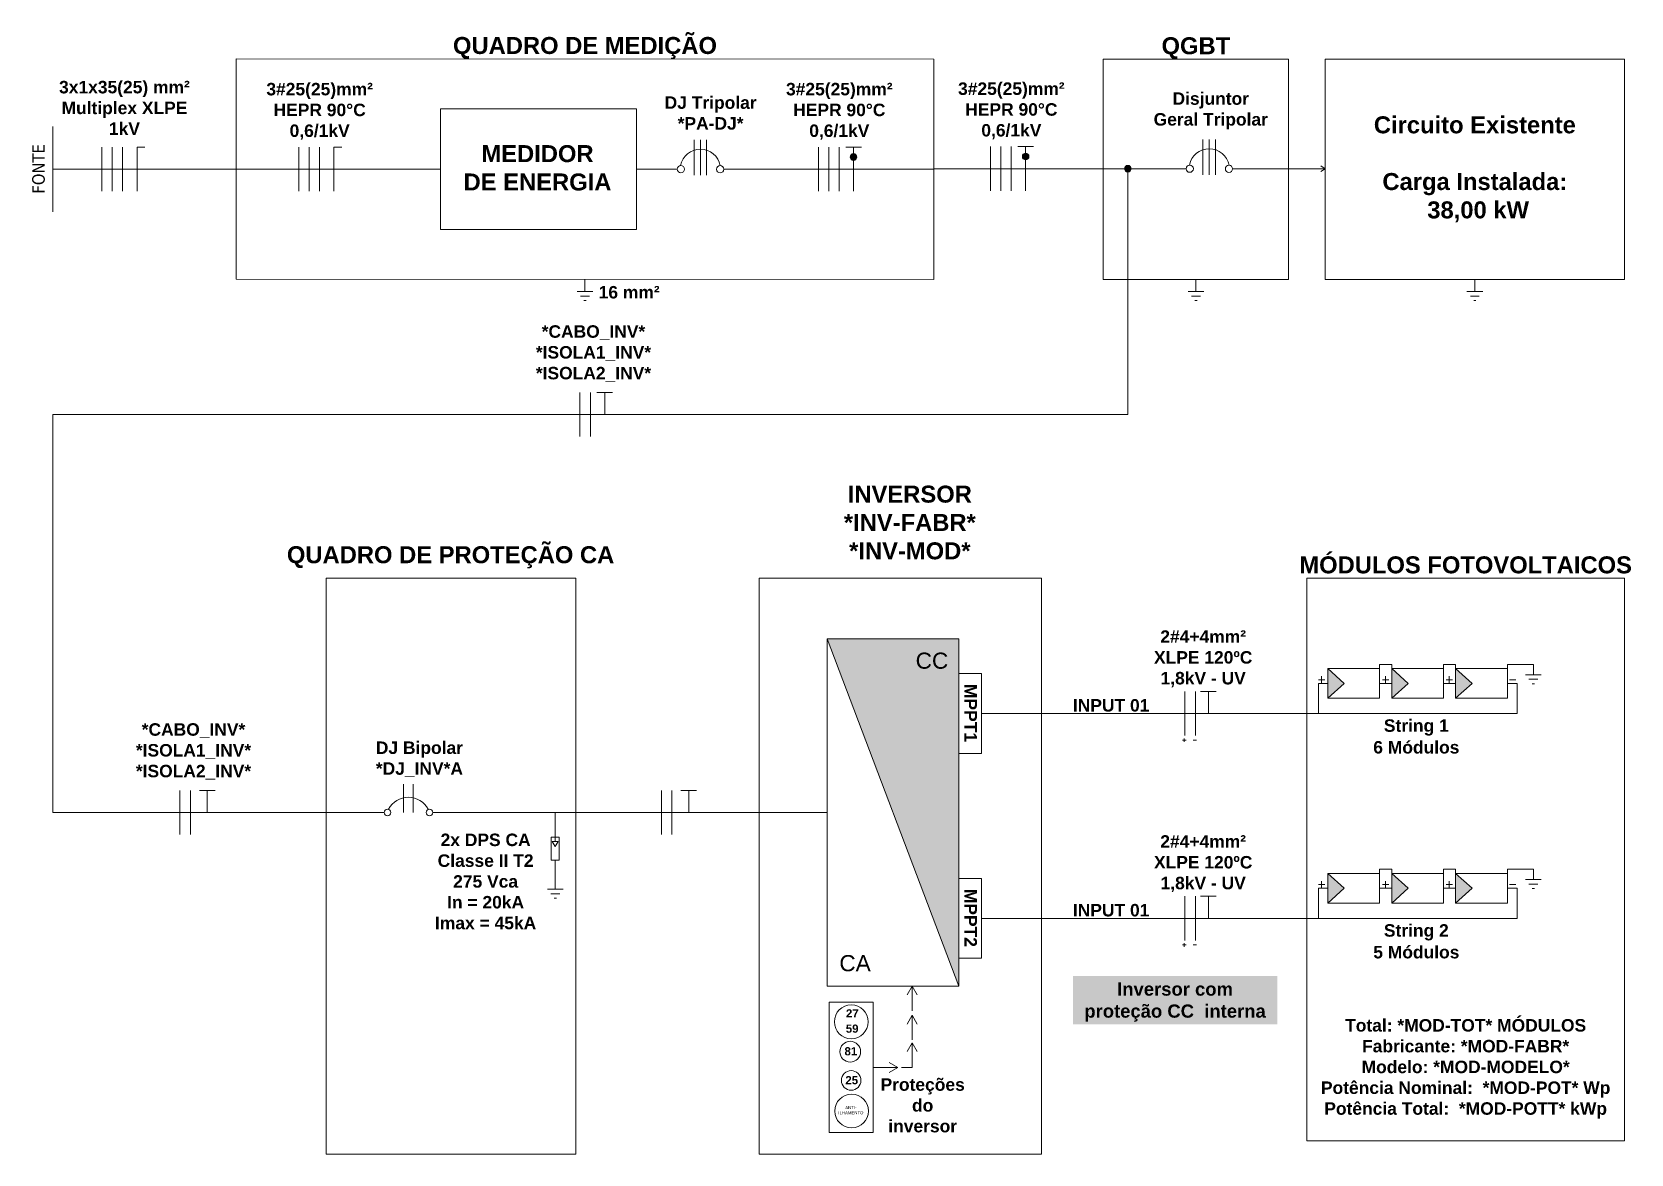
# Model space of a CAD drawing. Header units: millimetres. Extents: x 3949 to 5857, y -2161 to -943.
# Drawn here: x 4264 to 4324.6, y -1855.1 to -1812.6 of the extents above; entities that cross this region are included whole.
import ezdxf

# ---------------------------------------------------------------- set-up
doc = ezdxf.new("R2010")
doc.units = ezdxf.units.MM
doc.layers.add('DESENHO', color=7, linetype='Continuous', lineweight=0)
doc.styles.add('Annotative', font='arial.ttf')
doc.styles.add('PDF Arial', font='arial.ttf')
doc.styles.add('PDF Arial Bold', font='arialbd.ttf')
doc.styles.get("Standard").update_dxf_attribs({"font": 'arial.ttf'})

msp = doc.modelspace()

# ---------------------------------------------------------------- hatches: boundary and pattern name
at = {"layer": 'DESENHO', "lineweight": 0}
h = msp.add_hatch(color=256, dxfattribs=at)
h.dxf.hatch_style = 1
h.paths.add_polyline_path([(4295.134, -1817.24, 0.414214), (4295.009, -1817.365, 0.414214), (4295.134, -1817.49)])
h.paths.add_polyline_path([(4295.259, -1817.365, 0.414214), (4295.134, -1817.24), (4295.134, -1817.49, 0.414214)])
h = msp.add_hatch(color=256, dxfattribs=at)
h.dxf.hatch_style = 1
h.paths.add_polyline_path([(4301.648, -1817.218, 0.414214), (4301.523, -1817.343, 0.414214), (4301.648, -1817.468)])
h.paths.add_polyline_path([(4301.773, -1817.343, 0.414214), (4301.648, -1817.218), (4301.648, -1817.468, 0.414214)])
h = msp.add_hatch(color=256, dxfattribs=at)
h.dxf.hatch_style = 1
h.paths.add_polyline_path([(4305.646, -1817.807, 0.414214), (4305.521, -1817.682), (4305.521, -1817.932, 0.414214)])
h.paths.add_polyline_path([(4305.521, -1817.682, 0.414214), (4305.396, -1817.807, 0.414214), (4305.521, -1817.932)])
h = msp.add_hatch(color=256, dxfattribs=at)
h.dxf.hatch_style = 1
h.paths.add_polyline_path([(4299.122, -1835.614), (4294.13, -1835.614), (4299.122, -1848.757)])
h.paths.add_polyline_path([(4297.363, -1837.072), (4298.904, -1837.072), (4298.904, -1835.811), (4297.363, -1835.811)], flags=24)
h = msp.add_hatch(color=7, dxfattribs=at)
h.dxf.hatch_style = 1
h.paths.add_polyline_path([(4315.516, -1836.734), (4315.516, -1837.86), (4316.126, -1837.297)])
h.paths.add_polyline_path([(4313.091, -1836.734), (4313.091, -1837.86), (4313.701, -1837.297)])
h.paths.add_polyline_path([(4317.925, -1837.86), (4318.55, -1837.297), (4317.925, -1836.734)])
h = msp.add_hatch(color=7, dxfattribs=at)
h.dxf.hatch_style = 1
h.paths.add_polyline_path([(4315.516, -1844.49), (4315.516, -1845.617), (4316.126, -1845.054)])
h.paths.add_polyline_path([(4313.091, -1844.49), (4313.091, -1845.617), (4313.701, -1845.054)])
h.paths.add_polyline_path([(4317.925, -1845.617), (4318.55, -1845.054), (4317.925, -1844.49)])

# ---------------------------------------------------------------- linework, layer by layer
for p, q in [((4264.815, -1819.436), (4264.815, -1816.211)), ((4289.097, -1818.055), (4289.097, -1816.716)), ((4289.334, -1818.055), (4289.334, -1816.716)), ((4289.571, -1818.055), (4289.571, -1816.717)), ((4308.361, -1818.038), (4308.361, -1816.699)), ((4308.598, -1818.038), (4308.598, -1816.699)), ((4308.835, -1818.038), (4308.835, -1816.699)), ((4266.671, -1818.658), (4266.671, -1816.989)), ((4267.066, -1818.658), (4267.066, -1816.989)), ((4267.461, -1818.658), (4267.461, -1816.989)), ((4268.005, -1818.658), (4268.005, -1816.989)), ((4268.005, -1816.989), (4268.301, -1816.989)), ((4274.126, -1818.658), (4274.126, -1816.989)), ((4274.521, -1818.658), (4274.521, -1816.989)), ((4274.916, -1818.658), (4274.916, -1816.989)), ((4275.46, -1818.658), (4275.46, -1816.989)), ((4275.46, -1816.989), (4275.756, -1816.989)), ((4293.8, -1818.663), (4293.8, -1816.994)), ((4294.195, -1818.663), (4294.195, -1816.994)), ((4294.59, -1818.663), (4294.59, -1816.994)), ((4294.837, -1816.994), (4295.134, -1816.994)), ((4295.134, -1818.663), (4295.134, -1816.994)), ((4295.134, -1816.994), (4295.43, -1816.994)), ((4300.314, -1818.641), (4300.314, -1816.972)), ((4300.709, -1818.641), (4300.709, -1816.972)), ((4301.105, -1818.641), (4301.105, -1816.972)), ((4301.352, -1816.972), (4301.648, -1816.972)), ((4301.648, -1818.641), (4301.648, -1816.972)), ((4301.648, -1816.972), (4301.945, -1816.972)), ((4312.992, -1817.807), (4312.825, -1817.704)), ((4312.825, -1817.914), (4312.992, -1817.807)), ((4284.773, -1827.952), (4284.773, -1826.284)), ((4285.168, -1827.952), (4285.168, -1826.284)), ((4285.415, -1826.284), (4285.712, -1826.284)), ((4285.712, -1827.118), (4285.712, -1826.284)), ((4285.712, -1826.284), (4286.008, -1826.284)), ((4307.678, -1839.268), (4307.678, -1837.599)), ((4308.073, -1839.268), (4308.073, -1837.599)), ((4308.865, -1837.599), (4308.271, -1837.599)), ((4308.568, -1838.434), (4308.568, -1837.599)), ((4307.59, -1839.443), (4307.719, -1839.443)), ((4307.654, -1839.379), (4307.654, -1839.507)), ((4307.986, -1839.443), (4308.114, -1839.443)), ((4269.63, -1843.02), (4269.63, -1841.351)), ((4270.025, -1843.02), (4270.025, -1841.351)), ((4270.663, -1841.351), (4270.366, -1841.351)), ((4270.663, -1842.186), (4270.663, -1841.351)), ((4270.96, -1841.351), (4270.663, -1841.351)), ((4287.859, -1843.02), (4287.859, -1841.351)), ((4288.254, -1843.02), (4288.254, -1841.351)), ((4288.892, -1841.351), (4288.595, -1841.351)), ((4288.892, -1842.186), (4288.892, -1841.351)), ((4289.188, -1841.351), (4288.892, -1841.351)), ((4283.838, -1843.117), (4283.838, -1842.186)), ((4307.678, -1847.025), (4307.678, -1845.356)), ((4308.073, -1847.025), (4308.073, -1845.356)), ((4308.865, -1845.356), (4308.271, -1845.356)), ((4308.568, -1846.191), (4308.568, -1845.356)), ((4307.59, -1847.2), (4307.719, -1847.2)), ((4307.654, -1847.136), (4307.654, -1847.264)), ((4307.986, -1847.2), (4308.114, -1847.2)), ((4297.352, -1848.757), (4297.158, -1849.093)), ((4297.352, -1849.697), (4297.352, -1848.757)), ((4297.352, -1848.757), (4297.546, -1849.093)), ((4297.352, -1849.857), (4297.158, -1850.193)), ((4297.352, -1850.797), (4297.352, -1849.857)), ((4297.352, -1849.857), (4297.546, -1850.193)), ((4297.352, -1850.899), (4297.158, -1851.235)), ((4297.352, -1851.838), (4297.352, -1850.899)), ((4297.352, -1850.899), (4297.546, -1851.235)), ((4295.876, -1851.838), (4296.815, -1851.838)), ((4296.815, -1851.838), (4296.479, -1851.644)), ((4296.815, -1851.838), (4296.479, -1852.032)), ((4297.352, -1851.838), (4296.942, -1851.838))]:
    msp.add_line(p, q, dxfattribs=at)
at = {"layer": 'DESENHO', "color": 5, "lineweight": 0}
for p, q in [((4264.815, -1817.824), (4279.493, -1817.824)), ((4288.459, -1817.824), (4286.918, -1817.824)), ((4298.171, -1817.829), (4290.219, -1817.829)), ((4298.171, -1817.807), (4307.723, -1817.807)), ((4305.521, -1817.807), (4305.521, -1827.118)), ((4309.483, -1817.807), (4312.992, -1817.807)), ((4264.815, -1827.118), (4305.521, -1827.118)), ((4264.815, -1827.118), (4264.815, -1842.186)), ((4313.091, -1837.297), (4312.73, -1837.297)), ((4312.73, -1837.297), (4312.73, -1838.439)), ((4320.257, -1837.297), (4319.896, -1837.297)), ((4320.257, -1837.297), (4320.257, -1838.439)), ((4299.976, -1838.434), (4320.257, -1838.439)), ((4264.815, -1842.186), (4277.359, -1842.186)), ((4279.2, -1842.186), (4294.13, -1842.186)), ((4313.091, -1845.054), (4312.73, -1845.054)), ((4312.73, -1845.054), (4312.73, -1846.196)), ((4320.257, -1845.054), (4319.896, -1845.054)), ((4320.257, -1845.054), (4320.257, -1846.196)), ((4299.976, -1846.191), (4320.257, -1846.196))]:
    msp.add_line(p, q, dxfattribs=at)
at = {"layer": 'DESENHO', "color": 3, "lineweight": 0}
for p, q in [((4284.964, -1822.462), (4284.964, -1821.997)), ((4308.094, -1822.462), (4308.094, -1822)), ((4318.654, -1822.462), (4318.654, -1822)), ((4284.922, -1822.802), (4285.007, -1822.802)), ((4308.052, -1822.802), (4308.137, -1822.802)), ((4318.612, -1822.802), (4318.697, -1822.802)), ((4320.831, -1837.308), (4320.916, -1837.308)), ((4320.831, -1845.065), (4320.916, -1845.065)), ((4283.795, -1845.43), (4283.88, -1845.43))]:
    msp.add_line(p, q, dxfattribs=at)
at = {"layer": 'DESENHO', "color": 18, "lineweight": 0, "true_color": 0x000000}
for p, q in [((4283.726, -1843.282), (4283.838, -1843.469)), ((4283.726, -1843.282), (4283.949, -1843.282)), ((4283.838, -1843.117), (4283.838, -1843.282)), ((4283.838, -1843.469), (4283.949, -1843.282))]:
    msp.add_line(p, q, dxfattribs=at)
at = {"layer": 'DESENHO', "lineweight": 0}
for points in [[(4298.171, -1822), (4271.757, -1821.995), (4271.757, -1813.653), (4298.171, -1813.658)], [(4304.585, -1813.658), (4311.603, -1813.658), (4311.603, -1822), (4304.585, -1822)], [(4324.317, -1813.658), (4312.992, -1813.658), (4312.992, -1822), (4324.317, -1822)], [(4286.918, -1815.537), (4279.493, -1815.537), (4279.493, -1820.111), (4286.918, -1820.111)], [(4284.62, -1855.115), (4275.172, -1855.115), (4275.172, -1833.317), (4284.62, -1833.317)], [(4312.295, -1833.317), (4324.317, -1833.317), (4324.317, -1854.616), (4312.295, -1854.616)], [(4299.122, -1835.614), (4294.13, -1835.614), (4294.13, -1848.757), (4299.122, -1848.757)], [(4315.046, -1837.86), (4313.091, -1837.86), (4313.091, -1836.734), (4315.046, -1836.734)], [(4317.471, -1837.86), (4315.516, -1837.86), (4315.516, -1836.734), (4317.471, -1836.734)], [(4319.896, -1837.86), (4317.925, -1837.86), (4317.925, -1836.734), (4319.896, -1836.734)], [(4299.122, -1836.922), (4299.976, -1836.922), (4299.976, -1839.946), (4299.122, -1839.946)], [(4315.046, -1845.617), (4313.091, -1845.617), (4313.091, -1844.49), (4315.046, -1844.49)], [(4317.471, -1845.617), (4315.516, -1845.617), (4315.516, -1844.49), (4317.471, -1844.49)], [(4319.896, -1845.617), (4317.925, -1845.617), (4317.925, -1844.49), (4319.896, -1844.49)], [(4299.122, -1844.679), (4299.976, -1844.679), (4299.976, -1847.703), (4299.122, -1847.703)], [(4295.876, -1849.371), (4294.207, -1849.371), (4294.207, -1854.3), (4295.876, -1854.3)]]:
    msp.add_lwpolyline(points, close=True, dxfattribs=at)
at = {"layer": 'DESENHO', "color": 3, "lineweight": 0}
for points in [[(4284.667, -1822.462), (4284.964, -1822.462), (4285.261, -1822.462)], [(4284.794, -1822.632), (4284.964, -1822.632), (4285.134, -1822.632)], [(4307.797, -1822.462), (4308.094, -1822.462), (4308.391, -1822.462)], [(4307.925, -1822.632), (4308.094, -1822.632), (4308.264, -1822.632)], [(4318.357, -1822.462), (4318.654, -1822.462), (4318.951, -1822.462)], [(4318.485, -1822.632), (4318.654, -1822.632), (4318.824, -1822.632)], [(4315.516, -1836.734), (4315.516, -1836.577), (4315.046, -1836.577), (4315.046, -1836.734)], [(4315.516, -1836.734), (4315.516, -1836.577), (4315.046, -1836.577), (4315.046, -1836.734)], [(4317.925, -1836.734), (4317.925, -1836.577), (4317.471, -1836.577), (4317.471, -1836.734)], [(4319.896, -1836.577), (4319.896, -1836.577), (4320.873, -1836.577), (4320.873, -1836.968)], [(4319.896, -1836.577), (4319.896, -1836.577), (4319.896, -1836.577), (4319.896, -1836.734)], [(4320.576, -1836.968), (4320.873, -1836.968), (4321.171, -1836.968)], [(4320.704, -1837.138), (4320.873, -1837.138), (4321.043, -1837.138)], [(4315.516, -1844.49), (4315.516, -1844.334), (4315.046, -1844.334), (4315.046, -1844.49)], [(4315.516, -1844.49), (4315.516, -1844.334), (4315.046, -1844.334), (4315.046, -1844.49)], [(4317.925, -1844.49), (4317.925, -1844.334), (4317.471, -1844.334), (4317.471, -1844.49)], [(4319.896, -1844.334), (4319.896, -1844.334), (4320.873, -1844.334), (4320.873, -1844.725)], [(4319.896, -1844.334), (4319.896, -1844.334), (4319.896, -1844.334), (4319.896, -1844.49)], [(4283.54, -1845.09), (4283.838, -1845.09), (4284.135, -1845.09)], [(4320.576, -1844.725), (4320.873, -1844.725), (4321.171, -1844.725)], [(4320.704, -1844.895), (4320.873, -1844.895), (4321.043, -1844.895)], [(4283.668, -1845.26), (4283.838, -1845.26), (4284.007, -1845.26)]]:
    msp.add_lwpolyline(points, dxfattribs=at)
at = {"layer": 'DESENHO'}
msp.add_lwpolyline([(4291.56, -1833.317), (4302.248, -1833.317), (4302.248, -1855.115), (4291.56, -1855.115)], close=True, dxfattribs=at)
at = {"layer": 'DESENHO', "lineweight": 0}
for points in [[(4299.122, -1848.757), (4294.13, -1835.614), (4294.13, -1848.757)], [(4312.731, -1837.156), (4312.972, -1837.156)], [(4312.852, -1837.025), (4312.852, -1837.287)], [(4315.156, -1837.156), (4315.397, -1837.156)], [(4315.276, -1837.025), (4315.276, -1837.287)], [(4317.565, -1837.156), (4317.806, -1837.156)], [(4317.685, -1837.025), (4317.685, -1837.287)], [(4319.968, -1837.156), (4320.209, -1837.156)], [(4283.838, -1843.987), (4283.838, -1845.09)], [(4312.731, -1844.913), (4312.972, -1844.913)], [(4312.852, -1844.781), (4312.852, -1845.044)], [(4315.156, -1844.913), (4315.397, -1844.913)], [(4315.276, -1844.781), (4315.276, -1845.044)], [(4317.565, -1844.913), (4317.806, -1844.913)], [(4317.685, -1844.781), (4317.685, -1845.044)], [(4319.968, -1844.913), (4320.209, -1844.913)]]:
    msp.add_lwpolyline(points, dxfattribs=at)
at = {"layer": 'DESENHO', "color": 18, "lineweight": 0, "true_color": 0x000000}
for points in [[(4313.091, -1837.86), (4313.701, -1837.297), (4313.091, -1836.734)], [(4315.516, -1837.86), (4316.126, -1837.297), (4315.516, -1836.734)], [(4317.925, -1837.86), (4318.55, -1837.297), (4317.925, -1836.734)], [(4313.091, -1845.617), (4313.701, -1845.054), (4313.091, -1844.49)], [(4315.516, -1845.617), (4316.126, -1845.054), (4315.516, -1844.49)], [(4317.925, -1845.617), (4318.55, -1845.054), (4317.925, -1844.49)]]:
    msp.add_lwpolyline(points, dxfattribs=at)
at = {"layer": 'DESENHO', "color": 5, "lineweight": 0}
for points in [[(4315.046, -1837.297), (4315.516, -1837.297)], [(4317.471, -1837.297), (4317.925, -1837.297)], [(4315.046, -1845.054), (4315.516, -1845.054)], [(4317.471, -1845.054), (4317.925, -1845.054)]]:
    msp.add_lwpolyline(points, dxfattribs=at)
at = {"layer": 'DESENHO', "color": 7, "lineweight": 0}
for points in [[(4278.098, -1841.116), (4278.098, -1842.186)], [(4278.46, -1841.116), (4278.46, -1842.186)]]:
    msp.add_lwpolyline(points, dxfattribs=at)
at = {"layer": 'DESENHO', "color": 0, "lineweight": 0}
msp.add_lwpolyline([(4283.986, -1843.117), (4283.986, -1843.987), (4283.689, -1843.987), (4283.689, -1843.117)], close=True, dxfattribs=at)
at = {"layer": 'DESENHO', "lineweight": 0}
for centre, radius in [((4295.134, -1817.365), 0.125), ((4301.648, -1817.343), 0.125), ((4288.596, -1817.824), 0.137), ((4290.082, -1817.829), 0.137), ((4305.521, -1817.807), 0.125), ((4307.86, -1817.807), 0.137), ((4309.346, -1817.812), 0.137), ((4295.046, -1850.108), 0.641), ((4295.006, -1851.24), 0.392), ((4295.042, -1852.329), 0.372), ((4295.06, -1853.486), 0.639)]:
    msp.add_circle(centre, radius, dxfattribs=at)
at = {"layer": 'DESENHO', "color": 7, "lineweight": 0}
for centre in [(4277.484, -1842.186), (4279.075, -1842.186)]:
    msp.add_circle(centre, 0.125, dxfattribs=at)
at = {"layer": 'DESENHO', "lineweight": 0}
for centre in [(4289.334, -1817.831), (4308.598, -1817.814)]:
    msp.add_arc(centre, 0.763, 10.54292, 169.09877, dxfattribs=at)
at = {"layer": 'DESENHO', "color": 7, "lineweight": 0}
msp.add_arc((4278.279, -1842.458), 0.852, 28.32219, 151.67781, dxfattribs=at)

# ---------------------------------------------------------------- texts
at = {"layer": 'DESENHO', "lineweight": 0, "attachment_point": 9, "style": 'PDF Arial'}
for s, width, gutter_width, heights, insert, char_height in [('\\pxqc;{\\fArial|b1|i0|c0|p34;QUADRO DE MEDIÇÃO}', 26.41348, 18.41, [2.491], (4298.171, -1813.658), 0.64396), ('\\pxqc;{\\fArial|b1|i0|c0|p34;QGBT}', 7.00024, 25.896, [0.713], (4311.592, -1813.658), 0.64396), ('\\pxqc;{\\fArial|b1|i0|c0|p34;3#25(25)mm²\\PHEPR 90°C\\P0,6/1kV}', 5.84228, 12.5, [2.858], (4277.84, -1816.711), 0.47231), ('\\pxqc;{\\fArial|b1|i0|c0|p34;3#25(25)mm²\\PHEPR 90°C\\P0,6/1kV}', 5.84228, 12.5, [2.858], (4297.514, -1816.711), 0.47231), ('\\pxqc;{\\fArial|b1|i0|c0|p34;3#25(25)mm²\\PHEPR 90°C\\P0,6/1kV}', 5.84228, 12.5, [2.858], (4304.028, -1816.694), 0.47231), ('\\pxqc;{\\fArial|b1|i0|c0|p34;QUADRO DE PROTEÇÃO CA}', 11.76968, 3.948, [2.702], (4285.761, -1832.939), 0.64396), ('\\pxqc;{\\fArial|b1|i0|c0|p34;MÓDULOS FOTOVOLTAICOS}', 12.02187, 3.948, [7.509], (4324.317, -1833.138), 0.64396), ('\\pxqc;{\\fArial|b1|i0|c0|p34;2#4+4mm²\\PXLPE 120ºC\\P1,8kV - UV}', 6.73784, 12.5, [3.186], (4311.738, -1837.44), 0.47231), ('\\pxqc;{\\fArial|b1|i0|c0|p34;2x DPS CA\\PClasse II T2\\P275 Vca\\PIn = 20kA\\PImax = 45kA}', 3.9314, 12.5, [0], (4283.168, -1846.611), 0.47231), ('\\pxqc;{\\fArial|b1|i0|c0|p34;2#4+4mm²\\PXLPE 120ºC\\P1,8kV - UV}', 6.73784, 12.5, [3.186], (4311.738, -1845.197), 0.47231), ('\\pxqc;{\\fArial|b1|i0|c0|p34;Proteções \\Pdo inversor}', 1.56579, 12.5, [0], (4298.532, -1854.301), 0.47231)]:
    msp.add_mtext_dynamic_manual_height_columns(s, width=width, gutter_width=gutter_width, heights=heights, dxfattribs=dict(at, insert=insert, char_height=char_height))
at = {"layer": 'DESENHO', "lineweight": 0}
for s, insert, char_height, width, attachment_point, style in [('\\pxqc;{\\fArial|b1|i0|c0|p34;3x1x35(25) mm²\\PMultiplex XLPE \\P1kV }', (4263.3, -1814.482), 0.4723, 8.45795, 1, 'PDF Arial'), ('\\pxqc;{\\fArial|b1|i0|c0|p34;Disjuntor \\PGeral Tripolar}', (4311.673, -1816.317), 0.47231, 6.03391, 9, 'PDF Arial'), ('\\pxqc;{\\fArial|b1|i0|c0|p34;DJ Tripolar *PA-DJ*}', (4292.418, -1816.334), 0.47231, 5.3936, 9, 'PDF Arial'), ('\\pxqc;{\\fArial|b1|i0|c0|p34;Circuito Existente\\P\\P\\pq*;Carga Instalada:\\P\\pqc; 38,00 kW }', (4318.654, -1817.829), 0.64396, 11.3255, 5, 'PDF Arial'), ('\\pxqc;{\\fArial|b1|i0|c0|p34;MEDIDOR DE ENERGIA}', (4286.03, -1818.641), 0.64396, 5.72787, 9, 'PDF Arial'), ('\\pxqc;{\\fArial|b1|i0|c0|p34;INVERSOR\\P*INV-FABR*\\P*INV-MOD*}', (4292.017, -1832.607), 0.64396, 10.49124, 7, 'PDF Arial'), ('\\pxqc;{\\fArial|b1|i0|c0|p34;INPUT 01}', (4307.474, -1838.368), 0.47231, 5.17942, 9, 'PDF Arial'), ('\\pxqc;{\\fArial|b1|i0|c0|p34;String 1}', (4318.934, -1839.274), 0.47231, 4.98963, 9, 'PDF Arial'), ('\\pxqc;{\\fArial|b1|i0|c0|p34;DJ Bipolar *DJ_INV*A}', (4281.713, -1840.838), 0.47231, 6.03391, 9, 'PDF Arial'), ('\\pxqc;{\\fArial|b1|i0|c0|p34;6 Módulos}', (4318.934, -1839.957), 0.47231, 4.98963, 9, 'PDF Arial'), ('\\pxqc;{\\fArial|b1|i0|c0|p34;INPUT 01}', (4307.474, -1846.125), 0.47231, 5.17942, 9, 'PDF Arial'), ('\\pxqc;{\\fArial|b1|i0|c0|p34;String 2}', (4318.934, -1847.031), 0.47231, 4.98963, 9, 'PDF Arial'), ('\\pxqc;{\\fArial|b1|i0|c0|p34;5 Módulos}', (4318.934, -1847.714), 0.47231, 4.98963, 9, 'PDF Arial'), ('\\pxqc,t12;{\\fArial|b1|i0|c0|p34;Total: *MOD-TOT* MÓDULOS \\P\\ptz;Fabricante: *MOD-FABR*\\PModelo: *MOD-MODELO*\\PPotência Nominal:  *MOD-POT* Wp\\PPotência Total:  *MOD-POTT* kWp}', (4324.317, -1853.77), 0.47231, 12.02187, 9, 'Annotative')]:
    msp.add_mtext(s, dxfattribs=dict(at, insert=insert, char_height=char_height, width=width, attachment_point=attachment_point, style=style))
at = {"layer": 'DESENHO', "lineweight": 0, "insert": (4264.278, -1818.752), "char_height": 0.47332, "attachment_point": 4, "rotation": 90}
msp.add_mtext('{\\fTahoma|b0|i0|c0|p34;FONTE}', dxfattribs=at)
at = {"layer": 'DESENHO', "color": 3, "lineweight": 0, "insert": (4289.334, -1822.728), "char_height": 0.47231, "width": 5.3936, "attachment_point": 9, "style": 'PDF Arial'}
msp.add_mtext('\\pxqc;{\\fArial|b1|i0|c0|p34;16 mm²}', dxfattribs=at)
at = {"layer": 'DESENHO', "char_height": 0.4723, "width": 3.99972, "attachment_point": 1, "style": 'PDF Arial Bold'}
for insert in [(4283.286, -1823.736), (4268.143, -1838.804)]:
    msp.add_mtext('\\pxqc;*CABO_INV*\\P*ISOLA1_INV*\\P*ISOLA2_INV*', dxfattribs=dict(at, insert=insert))
at = {"layer": 'DESENHO', "lineweight": 0, "char_height": 0.6122, "attachment_point": 9, "style": 'PDF Arial'}
for s, insert in [('CC', (4298.718, -1836.749)), ('CA', (4295.783, -1848.203))]:
    msp.add_mtext(s, dxfattribs=dict(at, insert=insert))
at = {"layer": 'DESENHO', "lineweight": 0, "char_height": 0.47231, "attachment_point": 9, "rotation": 270, "style": 'PDF Arial'}
for s, insert in [('\\pxi4.60266;{\\fArial|b1|i0|c0|p34;MPPT1}', (4299.332, -1839.516)), ('\\pxi4.60266;{\\fArial|b1|i0|c0|p34;MPPT2}', (4299.332, -1847.273))]:
    msp.add_mtext_dynamic_manual_height_columns(s, width=5.13617, gutter_width=27.451, heights=[1.382], dxfattribs=dict(at, insert=insert))
at = {"layer": 'DESENHO', "insert": (4303.685, -1848.619), "char_height": 0.5, "attachment_point": 1, "style": 'PDF Arial', "bg_fill": 1, "box_fill_scale": 1.5, "bg_fill_color": 1, "bg_fill_transparency": 0}
msp.add_mtext_dynamic_manual_height_columns('\\pxqc;{\\fArial|b1|i0|c0|p34;\\C255;\\c16777215;Inversor com proteção CC  interna}', width=7.23812, gutter_width=55.221, heights=[0], dxfattribs=at)
at = {"layer": 'DESENHO', "lineweight": 0, "char_height": 0.31036, "attachment_point": 3}
for s, width, heights, insert in [('\\pxql;{\\fArial|b1|i0|c0|p34;27}', 3.9314, [0.102], (4298.776, -1849.634)), ('\\pxql;{\\fArial|b1|i0|c0|p34;59}', 3.9314, [0.102], (4298.77, -1850.212)), ('\\pxql;{\\fArial|b1|i0|c0|p34;81}', 3.9314, [0.102], (4298.721, -1851.069)), ('\\pxql;{\\fArial|b1|i0|c0|p34;25}', 3.9314, [0.102], (4298.754, -1852.163)), ('\\pxqc;{\\H0.375x;ANTI-\\PILHAMENTO}', 1.94381, [0.999], (4296.003, -1853.3))]:
    msp.add_mtext_dynamic_manual_height_columns(s, width=width, gutter_width=12.5, heights=heights, dxfattribs=dict(at, insert=insert))

doc.saveas('drawing.dxf')
